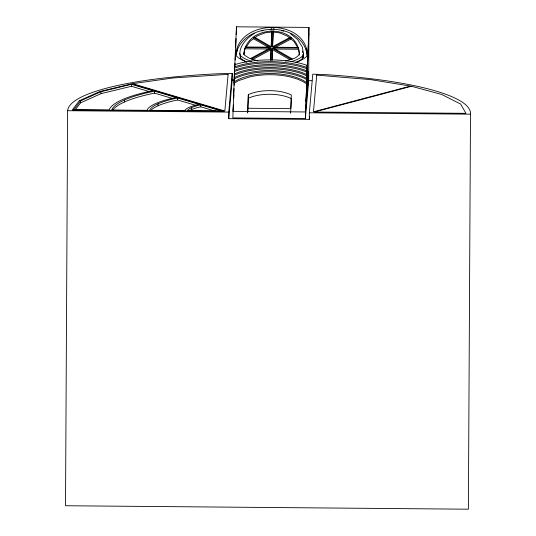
<?xml version="1.0" encoding="UTF-8"?>
<svg xmlns="http://www.w3.org/2000/svg" width="536" height="536" viewBox="0 0 536 536"><rect width="100%" height="100%" fill="white"/><g stroke="black" fill="none" stroke-linecap="round" stroke-linejoin="round"><path stroke-width="0.8" d="M234.587 64.682L234.058 83.154L238.473 80.681L249.843 76.876A42.713 18.546 0 0 1 291.323 77.231L297.232 79.027L302.364 81.231L306.572 83.777L307.101 65.305L301.466 63.596A62.926 27.329 0 0 0 240.356 63.067L234.587 64.682L234.493 66.792L242.259 64.622A58.886 25.574 0 0 1 299.443 65.111L307.014 67.415M307.476 57.466C308.964 17.621 237.314 17.728 235.599 55.965C241.455 21.011 303.162 19.946 307.476 56.253M237.642 48.341L237.388 49.915M254.305 33.44C246.252 38.25 237.033 48.059 240.604 58.149L242.118 59.469A35.021 15.209 0 0 0 246.372 61.854M240.604 58.149L240.604 55.731L239.726 53.252M285.541 60.963C290.298 59.503 297.004 58.819 299.41 53.888C297.185 22.807 246.151 24.274 243.786 54.424L245.173 47.597L270.553 47.811L250.339 58.612M247.639 112.915L248.349 94.611A28.978 12.583 0 0 1 291.323 94.979L290.613 113.284M247.766 112.058L248.349 94.611M245.769 47.557L250.305 41.098L253.515 38.713L253.515 37.5M270.667 60.313L271.122 48.434L251.357 58.994M271.223 47.161L271.866 30.827L271.189 46.746L254.245 36.957M272.013 60.327L272.462 48.441L291.323 59.335M272.569 47.168L273.206 30.833L272.536 46.753L290.291 37.265M297.969 48.006L293.983 41.473L290.981 39.034L290.981 37.822M299.403 55.094L298.465 48.052L273.079 47.831L292.368 58.973M296.267 62.283A35.021 15.209 0 0 0 300.716 59.978L302.338 58.679L302.338 56.26L303.463 54.015L302.358 47.161L297.761 39.624L290.532 33.748M303.463 57.647L303.463 54.015M306.13 50.143L306.13 48.93M307.095 71.355L307.101 65.305M67.623 110.711L65.513 505.736L468.377 509.2L470.487 114.168A201.469 39.684 0.3 0 0 324.608 74.578L312.79 74.169L309.339 112.788L309.305 119.367L228.731 118.677L228.765 112.091L232.215 73.472L220.336 73.68A201.469 39.684 0.3 0 0 67.623 110.711L228.765 112.091M74.799 110.409L80.601 102.798L80.608 100.822L101.023 91.683L131.434 84.306L152.941 90.678L147.38 91.87A164.378 32.381 0.3 0 0 122.483 99.575L118.925 101.277A164.378 32.381 0.3 0 0 109.826 108.413L109.009 110.007L73.841 109.706L80.608 100.822M80.601 102.798L101.016 93.659L101.023 91.683M124.459 102.008L124.466 100.031M149.745 91.71L131.421 86.283L131.434 84.306M172.056 98.323L154.482 93.117L154.495 91.14L149.43 92.226A161.691 31.852 0.3 0 0 124.935 99.803L121.438 101.478A161.691 31.852 0.3 0 0 112.493 108.493L111.702 110.027L146.938 110.329L147.447 109.351A110.034 21.675 0.3 0 1 153.531 104.574L155.916 103.435A110.034 21.675 0.3 0 1 172.579 98.276L176.063 97.532L154.495 91.14M158.053 105.78L158.06 103.81M195.982 105.404L177.604 99.964L177.617 97.988L174.636 98.631A107.347 21.145 0.3 0 0 158.375 103.662L156.05 104.768A107.347 21.145 0.3 0 0 150.107 109.431L149.631 110.356L184.866 110.657L185.061 110.282A55.69 10.968 0.3 0 1 188.143 107.863L189.349 107.287A55.69 10.968 0.3 0 1 197.784 104.681L199.184 104.379L177.617 97.988M191.647 109.558L191.66 107.589M215.861 111.294L200.725 106.811L200.739 104.835L199.834 105.029A53.004 10.439 0.3 0 0 191.808 107.515L190.655 108.064A53.004 10.439 0.3 0 0 187.727 110.362L187.56 110.677L221.448 110.972L200.739 104.835M228.731 118.677L232.182 80.058L232.215 73.472M236.329 34.351L236.336 32.683L236.269 34.337M236.396 34.284L236.436 26.8L308.95 27.423L308.662 81.412L305.346 118.543L232.832 117.92L234.513 72.387M305.346 118.543L308.95 27.423M234.755 66.585L236.436 26.8M233.555 98.591L233.977 88.561M234.118 85.224L234.507 76.032M234.909 66.591L235.043 63.282M235.183 59.972L235.565 50.88M235.706 47.57L236.095 38.471M270.633 59.925L271.122 48.434M271.98 59.938L272.462 48.441M290.934 107.803L291.323 98.604A28.978 12.583 0 0 0 248.349 98.235M308.85 33.306L307.423 67.214L307.316 86.564L308.649 71.67L306.632 71.65M233.669 98.611L233.964 95.301M233.455 104.734L232.865 111.334L305.386 111.957L308.696 74.826M309.305 119.367L309.527 116.902M236.188 54.759L237.187 50.719M307.476 53.834L306.545 56.568L304.059 58.551A39.068 16.964 0 0 1 295.437 62.491M302.338 58.679L303.463 56.434L303.095 54.149M270.104 29.989L272.683 27.323L274.218 28.951M302.338 56.26L300.716 57.553A35.021 15.209 0 0 1 290.86 61.741M254.888 37.688L257.454 35.778L265.32 32.783L271.866 32.033M234.178 77.814L235.498 77.07A46.753 20.301 0 0 1 305.44 77.673L306.699 78.437M234.178 79.02L235.498 78.283A46.753 20.301 0 0 1 305.44 78.886L306.699 79.643M291.122 37.748L273.367 47.235L298.371 47.449M252.088 59.811L271.122 49.64M275.564 47.269L290.981 39.034M234.4 70.343L236.376 69.559A54.84 23.819 0 0 1 305.004 70.149L306.914 70.966M234.393 71.556L236.376 70.765A54.84 23.819 0 0 1 304.997 71.355L306.914 72.179M234.292 73.968L238.848 72.159A50.799 22.063 0 0 1 302.411 72.702L306.806 74.591M234.292 75.181L238.848 73.365A50.799 22.063 0 0 1 302.411 73.914L306.806 75.804M234.493 67.998L242.252 65.828A58.886 25.574 0 0 1 299.443 66.323L307.014 68.621M101.016 93.659L131.421 86.283M154.482 93.117L149.423 94.202A161.691 31.852 0.3 0 0 124.928 101.78L121.424 103.448A161.691 31.852 0.3 0 0 112.908 109.873M177.604 99.964L174.622 100.601A107.347 21.145 0.3 0 0 158.361 105.632L156.036 106.744A107.347 21.145 0.3 0 0 151.072 110.215M200.725 106.811L199.821 107.006A53.004 10.439 0.3 0 0 191.794 109.491L190.649 110.041A53.004 10.439 0.3 0 0 188.846 111.173M261.427 30.813L263.002 30.666M232.182 80.058L234.654 80.011M245.321 46.994L270.325 47.208L253.387 37.426M245.173 48.803L269.514 49.011M274.713 49.057L298.465 49.265M247.927 108.265L290.894 108.634M309.339 112.788L470.487 114.168M308.649 80.608L311.932 80.722M281.494 30.74L283.839 31.008M273.206 32.046L279.678 32.904L287.289 36.033L289.695 37.989M257.762 60.903L249.307 58.223L244.49 55.195L243.786 53.218M253.515 38.713L268.925 47.61M272.462 49.654L289.929 59.737M240.604 55.731L242.118 57.051A35.021 15.209 0 0 0 251.619 61.406M235.599 53.546L236.061 55.69L238.694 57.989A39.068 16.964 0 0 0 246.982 62.076M306.351 50.505L306.974 54.371M302.606 51.108L302.853 52.629M234.058 81.948A42.713 18.546 0 0 1 306.572 82.571M307.396 67.811L307.296 86.825L305.962 101.719L307.396 67.811M228.108 74.343L224.832 111.039L132.479 83.683L173.376 77.934L228.108 74.343M316.736 75.107L313.46 111.796L410.549 86.075L370.745 79.63L316.736 75.107M79.308 100.741L72.286 109.954L224.008 111.26L131.521 83.864L99.864 91.535L79.308 100.741M411.481 86.269L314.25 112.031L465.965 113.337L460.598 104.018L441.718 94.477L411.481 86.269"/></g></svg>
